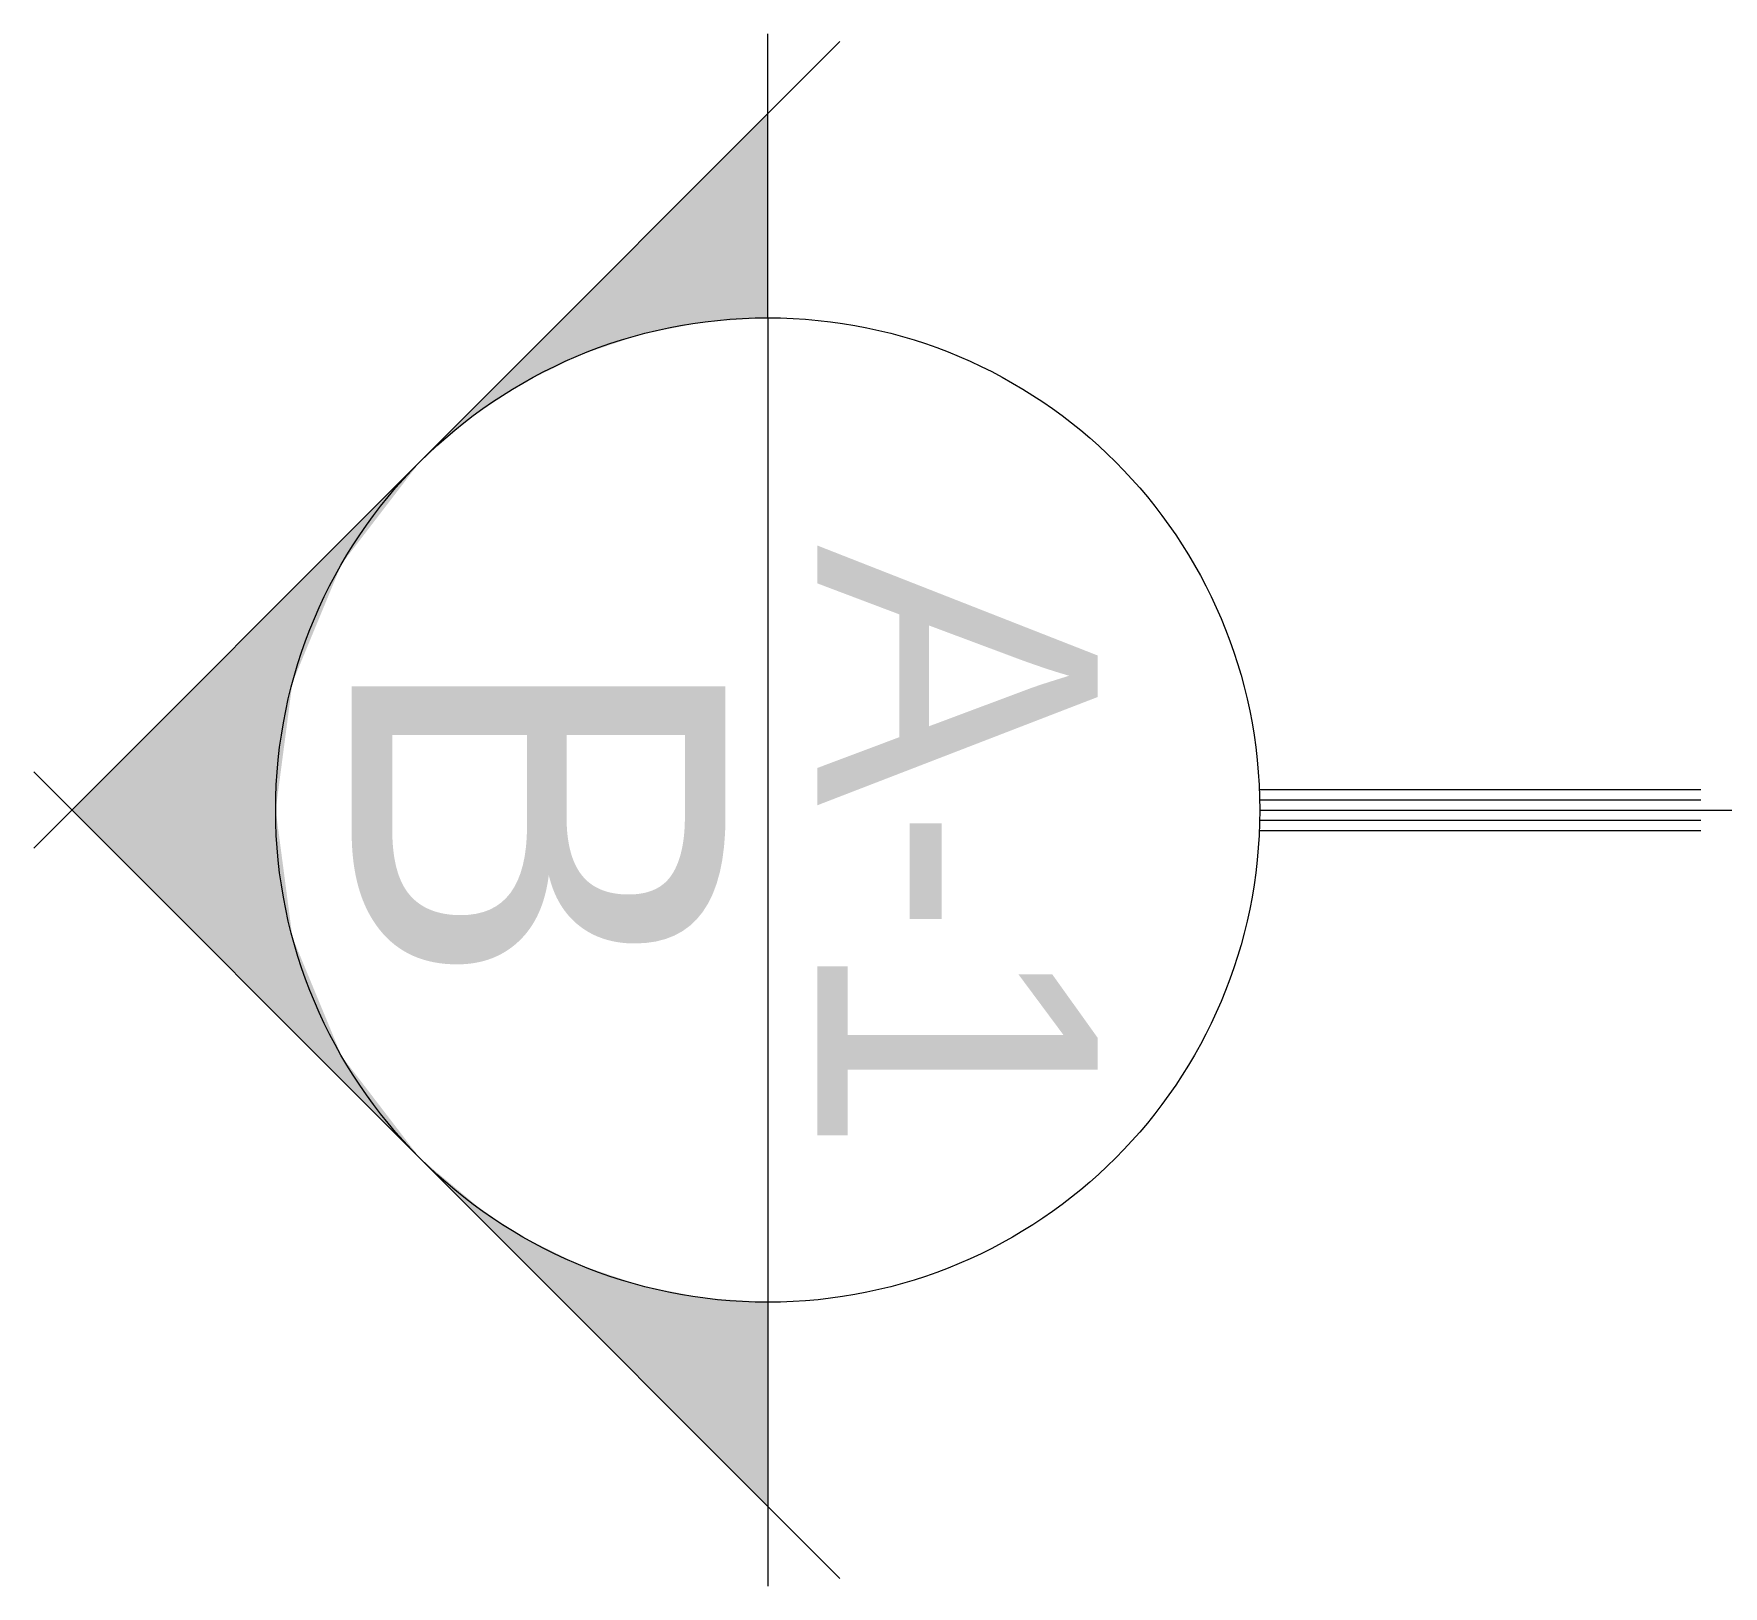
# Model space of a CAD drawing. Header units: inches. Extents: x -6 to 158, y 10 to 161.
# Drawn here: x 101.658 to 102.552, y 23.261 to 24.082 of the extents above; entities that cross this region are included whole.
import ezdxf

# ---------------------------------------------------------------- set-up
doc = ezdxf.new("R2010")
doc.units = ezdxf.units.IN
doc.header["$MEASUREMENT"] = 0
doc.linetypes.add('Center', pattern=[40, 10, -5, 20, -5])
doc.layers.add('LCorte', color=5, linetype='Center')
doc.layers.add('Seccion', color=3, linetype='Continuous')
doc.styles.add('style1', font='micross.ttf')

msp = doc.modelspace()

# ---------------------------------------------------------------- linework, layer by layer
at = {"layer": 'LCorte'}
msp.add_line((102.54032, 23.67171), (102.73258, 23.67171), dxfattribs=at)
at = {"layer": 'Seccion', "linetype": 'Continuous'}
for p, q in [((102.04638, 23.93212), (102.04638, 24.08237)), ((102.08464, 24.07824), (101.65794, 23.65155)), ((102.04638, 23.93212), (102.04638, 23.4113)), ((102.08464, 23.26519), (101.65794, 23.69188)), ((102.30679, 23.68262), (102.54032, 23.68262)), ((102.30679, 23.67717), (102.54032, 23.67717)), ((102.30679, 23.67171), (102.54032, 23.67171)), ((102.30679, 23.66626), (102.54032, 23.66626)), ((102.30679, 23.6608), (102.54032, 23.6608)), ((102.04638, 23.4113), (102.04638, 23.26106))]:
    msp.add_line(p, q, dxfattribs=at)
msp.add_circle((102.04638, 23.67171), 0.26041, dxfattribs=at)
for points in [[(101.86225, 23.85585), (102.04638, 24.03999), (102.03098, 24.00842)], [(102.04638, 24.03999), (102.04638, 23.93212), (102.03098, 24.00842)], [(101.88786, 23.87831), (101.86225, 23.85585), (102.03098, 24.00842)], [(101.91618, 23.89723), (101.88786, 23.87831), (102.03098, 24.00842)], [(101.94673, 23.9123), (101.91618, 23.89723), (102.03098, 24.00842)], [(101.97898, 23.92325), (101.94673, 23.9123), (102.03098, 24.00842)], [(102.01239, 23.9299), (101.97898, 23.92325), (102.03098, 24.00842)], [(102.04638, 23.93212), (102.01239, 23.9299), (102.03098, 24.00842)], [(101.67811, 23.67171), (101.86225, 23.85585), (101.71815, 23.67251)], [(101.86225, 23.85585), (101.82086, 23.80192), (101.71815, 23.67251)], [(101.82086, 23.80192), (101.79485, 23.73911), (101.71815, 23.67251)], [(101.79485, 23.73911), (101.78597, 23.67171), (101.71815, 23.67251)], [(101.86225, 23.48758), (101.67811, 23.67171), (101.71815, 23.67251)], [(101.82086, 23.54151), (101.86225, 23.48758), (101.71815, 23.67251)], [(101.79485, 23.60431), (101.82086, 23.54151), (101.71815, 23.67251)], [(101.78597, 23.67171), (101.79485, 23.60431), (101.71815, 23.67251)], [(102.04638, 23.30344), (101.86225, 23.48758), (102.03367, 23.34411)], [(101.86225, 23.48758), (101.88786, 23.46512), (102.03367, 23.34411)], [(101.88786, 23.46512), (101.91618, 23.44619), (102.03367, 23.34411)], [(101.91618, 23.44619), (101.94673, 23.43113), (102.03367, 23.34411)], [(101.94673, 23.43113), (101.97898, 23.42018), (102.03367, 23.34411)], [(101.97898, 23.42018), (102.01239, 23.41353), (102.03367, 23.34411)], [(102.01239, 23.41353), (102.04638, 23.4113), (102.03367, 23.34411)], [(102.04638, 23.4113), (102.04638, 23.30344), (102.03367, 23.34411)]]:
    msp.add_solid(points, dxfattribs=at)

# ---------------------------------------------------------------- texts
at = {"layer": 'Seccion', "linetype": 'Continuous', "style": 'style1'}
for tag, p, height in [('A-1', (102.07266, 23.81205), 0.14838), ('B', (101.82619, 23.75979), 0.19784)]:
    msp.add_attdef(tag, p, '1', height=height, rotation=270, dxfattribs=at)

doc.saveas('drawing.dxf')
